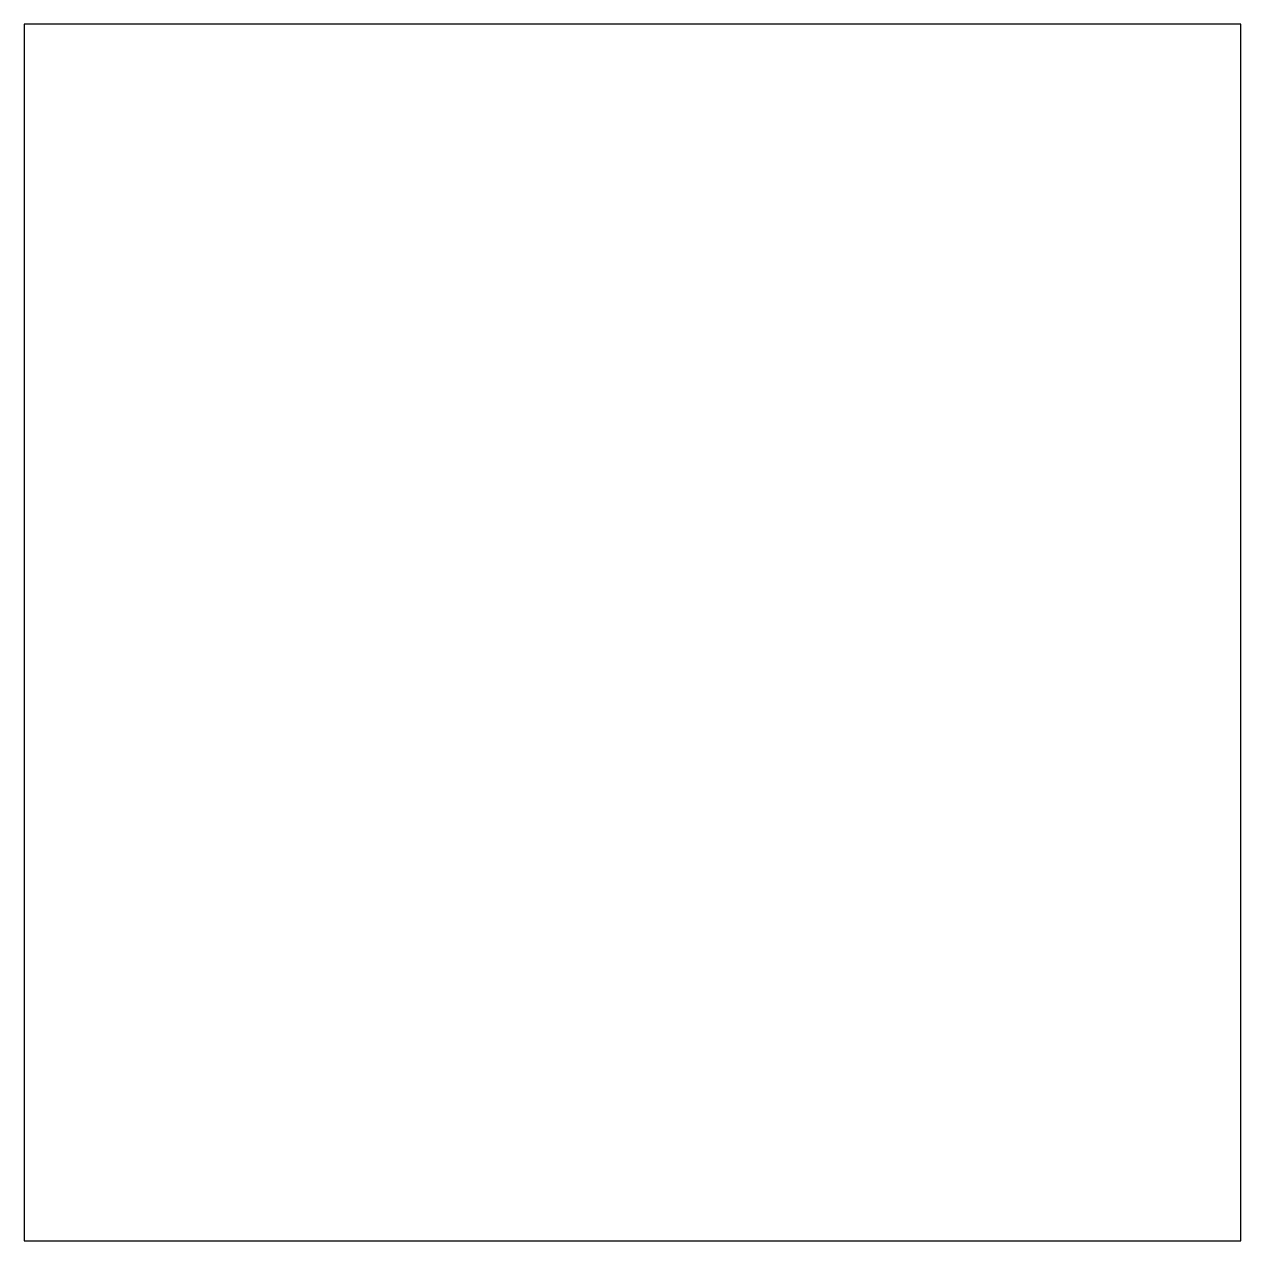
# Model space of a CAD drawing. Header units: metres. Extents: x -134 to 134, y -134 to 134.
import ezdxf

# ---------------------------------------------------------------- set-up
doc = ezdxf.new("R2010")
doc.units = ezdxf.units.M

msp = doc.modelspace()

# ---------------------------------------------------------------- linework, layer by layer
at = {"layer": 'PARAMETRIX'}
for p, q in [((133.565, 133.565), (-133.565, 133.565)), ((-133.565, 133.565), (-133.565, -133.565)), ((133.565, -133.565), (133.565, 133.565)), ((-133.565, -133.565), (133.565, -133.565))]:
    msp.add_line(p, q, dxfattribs=at)

doc.saveas('drawing.dxf')
